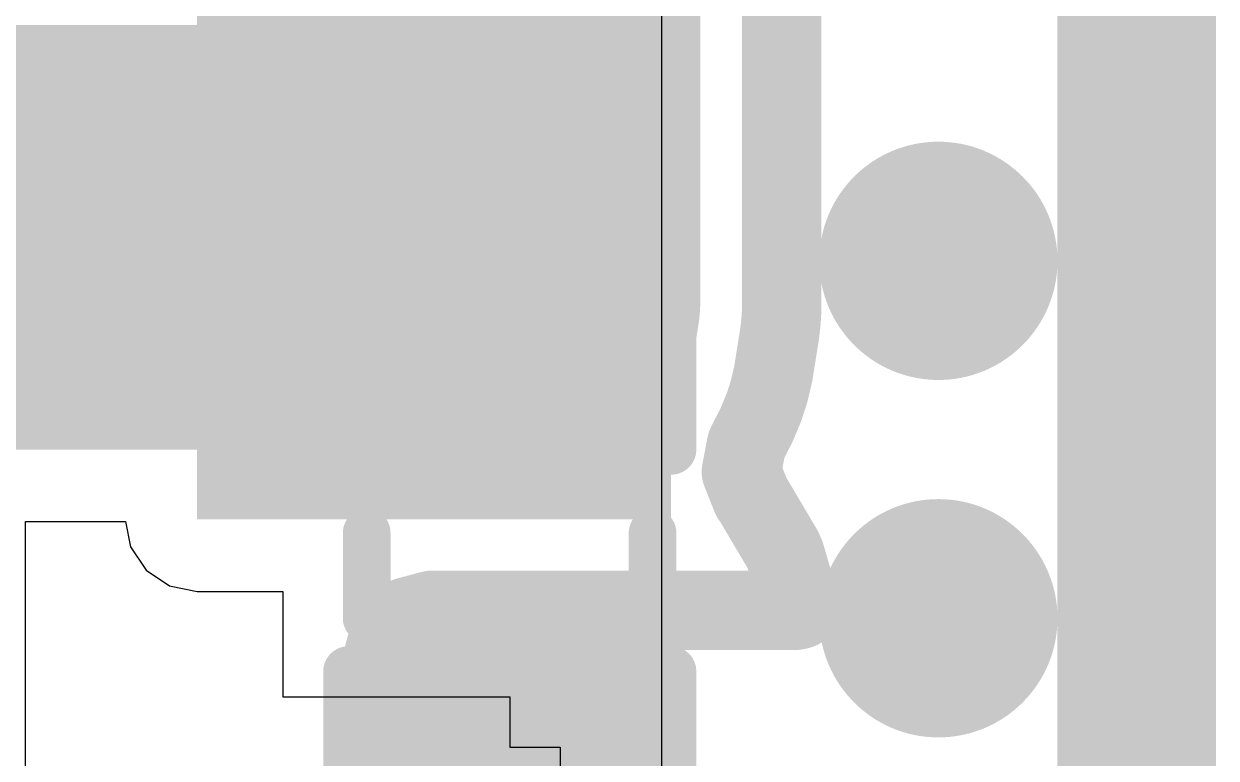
# Model space of a CAD drawing. Header units: inches. Extents: x 0 to 12.4, y -0.6 to 2.2.
# Drawn here: x 2.4458 to 2.5641, y 0.2033 to 0.2761 of the extents above; entities that cross this region are included whole.
import ezdxf

# ---------------------------------------------------------------- set-up
doc = ezdxf.new("R2010")
doc.units = ezdxf.units.IN
doc.header["$MEASUREMENT"] = 0
for name, color, linetype in [('Board_Outline', 216, 'Continuous'), ('Bottom Layer', 5, 'Continuous'), ('Dimension', 6, 'Continuous'), ('Mechanical 4', 56, 'Continuous'), ('Top Layer', 1, 'Continuous'), ('Top Overlay', 2, 'Continuous'), ('Top Paste', 8, 'Continuous'), ('Top Solder', 216, 'Continuous')]:
    doc.layers.add(name, color=color, linetype=linetype)

# ---------------------------------------------------------------- blocks, each defined once
blk = doc.blocks.new('C___0402_58')
at = {"layer": 'Top Layer'}
for points in [[(-0.0275, -0.0125), (-0.0275, 0.0125), (-0.009499999999999998, 0.0125), (-0.009500000000000001, -0.0125)], [(0.009499999999999998, -0.0125), (0.009500000000000001, 0.0125), (0.0275, 0.0125), (0.0275, -0.0125)]]:
    blk.add_hatch(color=1, dxfattribs=at).paths.add_polyline_path(points)
at = {"layer": 'Top Paste'}
for points in [[(-0.0275, -0.0125), (-0.0275, 0.0125), (-0.009499999999999998, 0.0125), (-0.009500000000000001, -0.0125)], [(0.009499999999999998, -0.0125), (0.009500000000000001, 0.0125), (0.0275, 0.0125), (0.0275, -0.0125)]]:
    blk.add_hatch(color=8, dxfattribs=at).paths.add_polyline_path(points)
at = {"layer": 'Top Solder'}
for points in [[(-0.0298622, -0.0148622), (-0.0298622, 0.0148622), (-0.007137799999999999, 0.0148622), (-0.007137800000000001, -0.0148622)], [(0.007137799999999999, -0.0148622), (0.007137800000000001, 0.0148622), (0.0298622, 0.0148622), (0.0298622, -0.0148622)]]:
    blk.add_hatch(color=216, dxfattribs=at).paths.add_polyline_path(points)
at = {"layer": 'Top Overlay'}
for points in [[(-0.031, 0.016, 0.005, 0.005, 0), (-0.011, 0.016, 0.005, 0.005, 0)], [(-0.031, 0.016, 0.005, 0.005, 0), (-0.031, -0.016, 0.005, 0.005, 0)], [(0.011, 0.016, 0.005, 0.005, 0), (0.031, 0.016, 0.005, 0.005, 0)], [(0.031, 0.016, 0.005, 0.005, 0), (0.031, -0.016, 0.005, 0.005, 0)], [(-0.031, -0.016, 0.005, 0.005, 0), (-0.011, -0.016, 0.005, 0.005, 0)], [(0.011, -0.016, 0.005, 0.005, 0), (0.031, -0.016, 0.005, 0.005, 0)]]:
    blk.add_lwpolyline(points, format="xyseb", dxfattribs=at)
for points in [[(-0.03225, 0.016, 0.0025, 0.0025, 1), (-0.02975, 0.016, 0.0025, 0.0025, 1)], [(-0.03225, 0.016, 0.0025, 0.0025, 1), (-0.02975, 0.016, 0.0025, 0.0025, 1)], [(-0.01225, 0.016, 0.0025, 0.0025, 1), (-0.00975, 0.016, 0.0025, 0.0025, 1)], [(0.00975, 0.016, 0.0025, 0.0025, 1), (0.01225, 0.016, 0.0025, 0.0025, 1)], [(0.02975, 0.016, 0.0025, 0.0025, 1), (0.03225, 0.016, 0.0025, 0.0025, 1)], [(0.02975, 0.016, 0.0025, 0.0025, 1), (0.03225, 0.016, 0.0025, 0.0025, 1)], [(-0.03225, -0.016, 0.0025, 0.0025, 1), (-0.02975, -0.016, 0.0025, 0.0025, 1)], [(-0.03225, -0.016, 0.0025, 0.0025, 1), (-0.02975, -0.016, 0.0025, 0.0025, 1)], [(-0.01225, -0.016, 0.0025, 0.0025, 1), (-0.00975, -0.016, 0.0025, 0.0025, 1)], [(0.00975, -0.016, 0.0025, 0.0025, 1), (0.01225, -0.016, 0.0025, 0.0025, 1)], [(0.02975, -0.016, 0.0025, 0.0025, 1), (0.03225, -0.016, 0.0025, 0.0025, 1)], [(0.02975, -0.016, 0.0025, 0.0025, 1), (0.03225, -0.016, 0.0025, 0.0025, 1)]]:
    blk.add_lwpolyline(points, format="xyseb", close=True, dxfattribs=at)
blk = doc.blocks.new('C___0402_59')
at = {"layer": 'Top Layer'}
for points in [[(-0.0275, -0.0125), (-0.0275, 0.0125), (-0.009500000000000003, 0.0125), (-0.009499999999999996, -0.0125)], [(0.009500000000000003, -0.0125), (0.009499999999999996, 0.0125), (0.0275, 0.0125), (0.0275, -0.0125)]]:
    blk.add_hatch(color=1, dxfattribs=at).paths.add_polyline_path(points)
at = {"layer": 'Top Paste'}
for points in [[(-0.0275, -0.0125), (-0.0275, 0.0125), (-0.009500000000000003, 0.0125), (-0.009499999999999996, -0.0125)], [(0.009500000000000003, -0.0125), (0.009499999999999996, 0.0125), (0.0275, 0.0125), (0.0275, -0.0125)]]:
    blk.add_hatch(color=8, dxfattribs=at).paths.add_polyline_path(points)
at = {"layer": 'Top Solder'}
for points in [[(-0.0298622, -0.0148622), (-0.0298622, 0.0148622), (-0.007137800000000003, 0.0148622), (-0.007137799999999997, -0.0148622)], [(0.007137800000000003, -0.0148622), (0.007137799999999997, 0.0148622), (0.0298622, 0.0148622), (0.0298622, -0.0148622)]]:
    blk.add_hatch(color=216, dxfattribs=at).paths.add_polyline_path(points)
at = {"layer": 'Top Overlay'}
for points in [[(-0.011, 0.016, 0.005, 0.005, 0), (-0.031, 0.016, 0.005, 0.005, 0)], [(-0.031, -0.016, 0.005, 0.005, 0), (-0.031, 0.016, 0.005, 0.005, 0)], [(0.031, 0.016, 0.005, 0.005, 0), (0.011, 0.016, 0.005, 0.005, 0)], [(0.031, -0.016, 0.005, 0.005, 0), (0.031, 0.016, 0.005, 0.005, 0)], [(-0.011, -0.016, 0.005, 0.005, 0), (-0.031, -0.016, 0.005, 0.005, 0)], [(0.031, -0.016, 0.005, 0.005, 0), (0.011, -0.016, 0.005, 0.005, 0)]]:
    blk.add_lwpolyline(points, format="xyseb", dxfattribs=at)
for points in [[(-0.03225, 0.016, 0.0025, 0.0025, 1), (-0.02975, 0.016, 0.0025, 0.0025, 1)], [(-0.03225, 0.016, 0.0025, 0.0025, 1), (-0.02975, 0.016, 0.0025, 0.0025, 1)], [(-0.01225, 0.016, 0.0025, 0.0025, 1), (-0.00975, 0.016, 0.0025, 0.0025, 1)], [(0.00975, 0.016, 0.0025, 0.0025, 1), (0.01225, 0.016, 0.0025, 0.0025, 1)], [(0.02975, 0.016, 0.0025, 0.0025, 1), (0.03225, 0.016, 0.0025, 0.0025, 1)], [(0.02975, 0.016, 0.0025, 0.0025, 1), (0.03225, 0.016, 0.0025, 0.0025, 1)], [(-0.03225, -0.016, 0.0025, 0.0025, 1), (-0.02975, -0.016, 0.0025, 0.0025, 1)], [(-0.03225, -0.016, 0.0025, 0.0025, 1), (-0.02975, -0.016, 0.0025, 0.0025, 1)], [(-0.01225, -0.016, 0.0025, 0.0025, 1), (-0.00975, -0.016, 0.0025, 0.0025, 1)], [(0.00975, -0.016, 0.0025, 0.0025, 1), (0.01225, -0.016, 0.0025, 0.0025, 1)], [(0.02975, -0.016, 0.0025, 0.0025, 1), (0.03225, -0.016, 0.0025, 0.0025, 1)], [(0.02975, -0.016, 0.0025, 0.0025, 1), (0.03225, -0.016, 0.0025, 0.0025, 1)]]:
    blk.add_lwpolyline(points, format="xyseb", close=True, dxfattribs=at)

msp = doc.modelspace()

# ---------------------------------------------------------------- hatches: boundary and pattern name
at = {"layer": 'Dimension'}
h = msp.add_hatch(color=6, dxfattribs=at)
edge = h.paths.add_edge_path()
edge.add_arc((2.53651, 0.2526344), 0.011811, 0, 360)
h = msp.add_hatch(color=6, dxfattribs=at)
edge = h.paths.add_edge_path()
edge.add_arc((2.53651, 0.2172013), 0.011811, 0, 360)
at = {"layer": 'Top Layer'}
for points in [[(2.463, 0.227), (2.5100078, 0.227), (2.5100078, 0.284), (2.463, 0.284)], [(2.334, 0.2339291), (2.4780078, 0.2339291), (2.4780078, 0.2759999), (2.334, 0.2759999)]]:
    msp.add_hatch(color=1, dxfattribs=at).paths.add_polyline_path(points)

# ---------------------------------------------------------------- linework, layer by layer
at = {"layer": 'Board_Outline'}
msp.add_lwpolyline([(2.5590551, -0.4330709, 0.01, 0.01, 0), (2.5590551, 1.9685039, 0.01, 0.01, 0)], format="xyseb", dxfattribs=at)
at = {"layer": 'Bottom Layer'}
msp.add_line((2.509055, 0.3504187), (2.509055, -0.3830709), dxfattribs=at)
at = {"layer": 'Dimension'}
for points in [[(2.5522383, -0.4196294, 0.007874, 0.007874, 0), (2.5522383, 1.9563943, 0.007874, 0.007874, 0)], [(2.5089509, 0.2480973, 0.007874, 0.007874, 0), (2.5089509, 0.2857791, 0.007874, 0.007874, 0)], [(2.5209785, 0.2480973, 0.007874, 0.007874, 0), (2.5209785, 0.2857791, 0.007874, 0.007874, 0)], [(2.441742, 0.2565714, 0.007874, 0.007874, 0), (2.4498958, 0.2565714, 0.007874, 0.007874, 0)], [(2.4498958, 0.2565714, 0.007874, 0.007874, 0), (2.4527478, 0.2537195, 0.007874, 0.007874, 0)], [(2.4527478, 0.2537195, 0.007874, 0.007874, 0), (2.4527515, 0.2537189, 0.007874, 0.007874, 0)], [(2.4527515, 0.2537189, 0.007874, 0.007874, 0), (2.4527516, 0.2537188, 0.007874, 0.007874, 0)], [(2.4527516, 0.2537188, 0.007874, 0.007874, 0), (2.4531311, 0.2536587, 0.007874, 0.007874, 0)], [(2.4531311, 0.2536587, 0.007874, 0.007874, 0), (2.4534732, 0.2534844, 0.007874, 0.007874, 0)], [(2.4534732, 0.2534844, 0.007874, 0.007874, 0), (2.4534733, 0.2534843, 0.007874, 0.007874, 0)], [(2.4534733, 0.2534843, 0.007874, 0.007874, 0), (2.4571279, 0.2516222, 0.007874, 0.007874, 0)], [(2.4571279, 0.2516222, 0.007874, 0.007874, 0), (2.4574703, 0.2514478, 0.007874, 0.007874, 0)], [(2.4574703, 0.2514478, 0.007874, 0.007874, 0), (2.4609139, 0.2480041, 0.007874, 0.007874, 0)], [(2.4609139, 0.2480041, 0.007874, 0.007874, 0), (2.4610883, 0.2476619, 0.007874, 0.007874, 0)], [(2.5088908, 0.2473335, 0.007874, 0.007874, 0), (2.5089509, 0.2480973, 0.007874, 0.007874, 0)], [(2.5209414, 0.2471535, 0.007874, 0.007874, 0), (2.5209785, 0.2480973, 0.007874, 0.007874, 0)], [(2.4610883, 0.2476619, 0.007874, 0.007874, 0), (2.4631089, 0.2436963, 0.007874, 0.007874, 0)], [(2.5082529, 0.2433063, 0.007874, 0.007874, 0), (2.5088908, 0.2473335, 0.007874, 0.007874, 0)], [(2.5208813, 0.2463897, 0.007874, 0.007874, 0), (2.5209414, 0.2471535, 0.007874, 0.007874, 0)], [(2.5207703, 0.2454519, 0.007874, 0.007874, 0), (2.5208813, 0.2463897, 0.007874, 0.007874, 0)], [(2.5201324, 0.2414247, 0.007874, 0.007874, 0), (2.5207703, 0.2454519, 0.007874, 0.007874, 0)], [(2.4631089, 0.2436963, 0.007874, 0.007874, 0), (2.4640067, 0.2424606, 0.007874, 0.007874, 0)], [(2.507781, 0.2418537, 0.007874, 0.007874, 0), (2.5082529, 0.2433063, 0.007874, 0.007874, 0)], [(2.4640067, 0.2424606, 0.007874, 0.007874, 0), (2.4694943, 0.236973, 0.007874, 0.007874, 0)], [(2.5061063, 0.238567, 0.007874, 0.007874, 0), (2.507781, 0.2418537, 0.007874, 0.007874, 0)], [(2.5196918, 0.2395897, 0.007874, 0.007874, 0), (2.5201324, 0.2414247, 0.007874, 0.007874, 0)], [(2.5052085, 0.2373314, 0.007874, 0.007874, 0), (2.5061063, 0.238567, 0.007874, 0.007874, 0)], [(2.5192199, 0.2381371, 0.007874, 0.007874, 0), (2.5196918, 0.2395897, 0.007874, 0.007874, 0)], [(2.5026004, 0.2347233, 0.007874, 0.007874, 0), (2.5052085, 0.2373314, 0.007874, 0.007874, 0)], [(2.5184976, 0.2363933, 0.007874, 0.007874, 0), (2.5192199, 0.2381371, 0.007874, 0.007874, 0)], [(2.4694943, 0.236973, 0.007874, 0.007874, 0), (2.4699744, 0.2365519, 0.007874, 0.007874, 0)], [(2.4699744, 0.2365519, 0.007874, 0.007874, 0), (2.4732878, 0.2340094, 0.007874, 0.007874, 0)], [(2.5174809, 0.2343978, 0.007874, 0.007874, 0), (2.5184976, 0.2363933, 0.007874, 0.007874, 0)], [(2.4732878, 0.2340094, 0.007874, 0.007874, 0), (2.4743915, 0.2333722, 0.007874, 0.007874, 0)], [(2.4980781, 0.2321508, 0.007874, 0.007874, 0), (2.5013648, 0.2338255, 0.007874, 0.007874, 0)], [(2.5013648, 0.2338255, 0.007874, 0.007874, 0), (2.5026004, 0.2347233, 0.007874, 0.007874, 0)], [(2.5169704, 0.231722, 0.007874, 0.007874, 0), (2.5174809, 0.2343978, 0.007874, 0.007874, 0)], [(2.4743915, 0.2333722, 0.007874, 0.007874, 0), (2.4779516, 0.2318976, 0.007874, 0.007874, 0)], [(2.4779516, 0.2318976, 0.007874, 0.007874, 0), (2.4791825, 0.2315678, 0.007874, 0.007874, 0)], [(2.4791825, 0.2315678, 0.007874, 0.007874, 0), (2.4826333, 0.2311135, 0.007874, 0.007874, 0)], [(2.4936918, 0.2312142, 0.007874, 0.007874, 0), (2.4966255, 0.2316789, 0.007874, 0.007874, 0)], [(2.4966255, 0.2316789, 0.007874, 0.007874, 0), (2.4980781, 0.2321508, 0.007874, 0.007874, 0)], [(2.5169704, 0.231722, 0.007874, 0.007874, 0), (2.5179732, 0.2291893, 0.007874, 0.007874, 0)], [(2.4826333, 0.2311135, 0.007874, 0.007874, 0), (2.4831734, 0.2310423, 0.007874, 0.007874, 0)], [(2.4831734, 0.2310423, 0.007874, 0.007874, 0), (2.4838106, 0.2310006, 0.007874, 0.007874, 0)], [(2.4838106, 0.2310006, 0.007874, 0.007874, 0), (2.4919588, 0.2310006, 0.007874, 0.007874, 0)], [(2.4919588, 0.2310006, 0.007874, 0.007874, 0), (2.4927224, 0.2310607, 0.007874, 0.007874, 0)], [(2.4927224, 0.2310607, 0.007874, 0.007874, 0), (2.4936918, 0.2312142, 0.007874, 0.007874, 0)], [(2.5179732, 0.2291893, 0.007874, 0.007874, 0), (2.5181514, 0.2289596, 0.007874, 0.007874, 0)], [(2.5181514, 0.2289596, 0.007874, 0.007874, 0), (2.5210793, 0.2240088, 0.007874, 0.007874, 0)], [(2.5210793, 0.2240088, 0.007874, 0.007874, 0), (2.5213213, 0.2234496, 0.007874, 0.007874, 0)], [(2.5213213, 0.2234496, 0.007874, 0.007874, 0), (2.5227493, 0.2185343, 0.007874, 0.007874, 0)], [(2.5227493, 0.2185343, 0.007874, 0.007874, 0), (2.522772, 0.2180907, 0.007874, 0.007874, 0)], [(2.4820459, 0.2155478, 0.007874, 0.007874, 0), (2.4838328, 0.2173347, 0.007874, 0.007874, 0)], [(2.4838328, 0.2173347, 0.007874, 0.007874, 0), (2.4862738, 0.2179887, 0.007874, 0.007874, 0)], [(2.4862738, 0.2179887, 0.007874, 0.007874, 0), (2.5223397, 0.2179887, 0.007874, 0.007874, 0)], [(2.5223397, 0.2179887, 0.007874, 0.007874, 0), (2.522772, 0.2180907, 0.007874, 0.007874, 0)], [(2.4813919, 0.2131069, 0.007874, 0.007874, 0), (2.4820459, 0.2155478, 0.007874, 0.007874, 0)], [(2.4813919, 0.1781605, 0.007874, 0.007874, 0), (2.4813919, 0.2131069, 0.007874, 0.007874, 0)]]:
    msp.add_lwpolyline(points, format="xyseb", dxfattribs=at)
for points in [[(2.4479273, 0.2565714, 0.003937, 0.003937, 1), (2.4518643, 0.2565714, 0.003937, 0.003937, 1)], [(2.4479273, 0.2565714, 0.003937, 0.003937, 1), (2.4518643, 0.2565714, 0.003937, 0.003937, 1)], [(2.4507793, 0.2537195, 0.003937, 0.003937, 1), (2.4547163, 0.2537195, 0.003937, 0.003937, 1)], [(2.4507793, 0.2537195, 0.003937, 0.003937, 1), (2.4547163, 0.2537195, 0.003937, 0.003937, 1)], [(2.450783, 0.2537189, 0.003937, 0.003937, 1), (2.45472, 0.2537189, 0.003937, 0.003937, 1)], [(2.450783, 0.2537189, 0.003937, 0.003937, 1), (2.45472, 0.2537189, 0.003937, 0.003937, 1)], [(2.4507831, 0.2537188, 0.003937, 0.003937, 1), (2.4547201, 0.2537188, 0.003937, 0.003937, 1)], [(2.4507831, 0.2537188, 0.003937, 0.003937, 1), (2.4547201, 0.2537188, 0.003937, 0.003937, 1)], [(2.4511626, 0.2536587, 0.003937, 0.003937, 1), (2.4550996, 0.2536587, 0.003937, 0.003937, 1)], [(2.4511626, 0.2536587, 0.003937, 0.003937, 1), (2.4550996, 0.2536587, 0.003937, 0.003937, 1)], [(2.4515047, 0.2534844, 0.003937, 0.003937, 1), (2.4554417, 0.2534844, 0.003937, 0.003937, 1)], [(2.4515047, 0.2534844, 0.003937, 0.003937, 1), (2.4554417, 0.2534844, 0.003937, 0.003937, 1)], [(2.4515048, 0.2534843, 0.003937, 0.003937, 1), (2.4554418, 0.2534843, 0.003937, 0.003937, 1)], [(2.4515048, 0.2534843, 0.003937, 0.003937, 1), (2.4554418, 0.2534843, 0.003937, 0.003937, 1)], [(2.4551594, 0.2516222, 0.003937, 0.003937, 1), (2.4590964, 0.2516222, 0.003937, 0.003937, 1)], [(2.4551594, 0.2516222, 0.003937, 0.003937, 1), (2.4590964, 0.2516222, 0.003937, 0.003937, 1)], [(2.4555018, 0.2514478, 0.003937, 0.003937, 1), (2.4594388, 0.2514478, 0.003937, 0.003937, 1)], [(2.4555018, 0.2514478, 0.003937, 0.003937, 1), (2.4594388, 0.2514478, 0.003937, 0.003937, 1)], [(2.4589454, 0.2480041, 0.003937, 0.003937, 1), (2.4628824, 0.2480041, 0.003937, 0.003937, 1)], [(2.4589454, 0.2480041, 0.003937, 0.003937, 1), (2.4628824, 0.2480041, 0.003937, 0.003937, 1)], [(2.5069824, 0.2480973, 0.003937, 0.003937, 1), (2.5109194, 0.2480973, 0.003937, 0.003937, 1)], [(2.5069824, 0.2480973, 0.003937, 0.003937, 1), (2.5109194, 0.2480973, 0.003937, 0.003937, 1)], [(2.51901, 0.2480973, 0.003937, 0.003937, 1), (2.522947, 0.2480973, 0.003937, 0.003937, 1)], [(2.51901, 0.2480973, 0.003937, 0.003937, 1), (2.522947, 0.2480973, 0.003937, 0.003937, 1)], [(2.4591198, 0.2476619, 0.003937, 0.003937, 1), (2.4630568, 0.2476619, 0.003937, 0.003937, 1)], [(2.4591198, 0.2476619, 0.003937, 0.003937, 1), (2.4630568, 0.2476619, 0.003937, 0.003937, 1)], [(2.5069223, 0.2473335, 0.003937, 0.003937, 1), (2.5108593, 0.2473335, 0.003937, 0.003937, 1)], [(2.5069223, 0.2473335, 0.003937, 0.003937, 1), (2.5108593, 0.2473335, 0.003937, 0.003937, 1)], [(2.5189729, 0.2471535, 0.003937, 0.003937, 1), (2.5229099, 0.2471535, 0.003937, 0.003937, 1)], [(2.5189729, 0.2471535, 0.003937, 0.003937, 1), (2.5229099, 0.2471535, 0.003937, 0.003937, 1)], [(2.5189128, 0.2463897, 0.003937, 0.003937, 1), (2.5228498, 0.2463897, 0.003937, 0.003937, 1)], [(2.5189128, 0.2463897, 0.003937, 0.003937, 1), (2.5228498, 0.2463897, 0.003937, 0.003937, 1)], [(2.5188018, 0.2454519, 0.003937, 0.003937, 1), (2.5227388, 0.2454519, 0.003937, 0.003937, 1)], [(2.5188018, 0.2454519, 0.003937, 0.003937, 1), (2.5227388, 0.2454519, 0.003937, 0.003937, 1)], [(2.4611404, 0.2436963, 0.003937, 0.003937, 1), (2.4650774, 0.2436963, 0.003937, 0.003937, 1)], [(2.4611404, 0.2436963, 0.003937, 0.003937, 1), (2.4650774, 0.2436963, 0.003937, 0.003937, 1)], [(2.5062844, 0.2433063, 0.003937, 0.003937, 1), (2.5102214, 0.2433063, 0.003937, 0.003937, 1)], [(2.5062844, 0.2433063, 0.003937, 0.003937, 1), (2.5102214, 0.2433063, 0.003937, 0.003937, 1)], [(2.4620382, 0.2424606, 0.003937, 0.003937, 1), (2.4659752, 0.2424606, 0.003937, 0.003937, 1)], [(2.4620382, 0.2424606, 0.003937, 0.003937, 1), (2.4659752, 0.2424606, 0.003937, 0.003937, 1)], [(2.5058125, 0.2418537, 0.003937, 0.003937, 1), (2.5097495, 0.2418537, 0.003937, 0.003937, 1)], [(2.5058125, 0.2418537, 0.003937, 0.003937, 1), (2.5097495, 0.2418537, 0.003937, 0.003937, 1)], [(2.5181639, 0.2414247, 0.003937, 0.003937, 1), (2.5221009, 0.2414247, 0.003937, 0.003937, 1)], [(2.5181639, 0.2414247, 0.003937, 0.003937, 1), (2.5221009, 0.2414247, 0.003937, 0.003937, 1)], [(2.5041378, 0.238567, 0.003937, 0.003937, 1), (2.5080748, 0.238567, 0.003937, 0.003937, 1)], [(2.5041378, 0.238567, 0.003937, 0.003937, 1), (2.5080748, 0.238567, 0.003937, 0.003937, 1)], [(2.5177233, 0.2395897, 0.003937, 0.003937, 1), (2.5216603, 0.2395897, 0.003937, 0.003937, 1)], [(2.5177233, 0.2395897, 0.003937, 0.003937, 1), (2.5216603, 0.2395897, 0.003937, 0.003937, 1)], [(2.50324, 0.2373314, 0.003937, 0.003937, 1), (2.507177, 0.2373314, 0.003937, 0.003937, 1)], [(2.50324, 0.2373314, 0.003937, 0.003937, 1), (2.507177, 0.2373314, 0.003937, 0.003937, 1)], [(2.5172514, 0.2381371, 0.003937, 0.003937, 1), (2.5211884, 0.2381371, 0.003937, 0.003937, 1)], [(2.5172514, 0.2381371, 0.003937, 0.003937, 1), (2.5211884, 0.2381371, 0.003937, 0.003937, 1)], [(2.4675258, 0.236973, 0.003937, 0.003937, 1), (2.4714628, 0.236973, 0.003937, 0.003937, 1)], [(2.4675258, 0.236973, 0.003937, 0.003937, 1), (2.4714628, 0.236973, 0.003937, 0.003937, 1)], [(2.4680059, 0.2365519, 0.003937, 0.003937, 1), (2.4719429, 0.2365519, 0.003937, 0.003937, 1)], [(2.4680059, 0.2365519, 0.003937, 0.003937, 1), (2.4719429, 0.2365519, 0.003937, 0.003937, 1)], [(2.5165291, 0.2363933, 0.003937, 0.003937, 1), (2.5204661, 0.2363933, 0.003937, 0.003937, 1)], [(2.5165291, 0.2363933, 0.003937, 0.003937, 1), (2.5204661, 0.2363933, 0.003937, 0.003937, 1)], [(2.4713193, 0.2340094, 0.003937, 0.003937, 1), (2.4752563, 0.2340094, 0.003937, 0.003937, 1)], [(2.4713193, 0.2340094, 0.003937, 0.003937, 1), (2.4752563, 0.2340094, 0.003937, 0.003937, 1)], [(2.4993963, 0.2338255, 0.003937, 0.003937, 1), (2.5033333, 0.2338255, 0.003937, 0.003937, 1)], [(2.4993963, 0.2338255, 0.003937, 0.003937, 1), (2.5033333, 0.2338255, 0.003937, 0.003937, 1)], [(2.5006319, 0.2347233, 0.003937, 0.003937, 1), (2.5045689, 0.2347233, 0.003937, 0.003937, 1)], [(2.5006319, 0.2347233, 0.003937, 0.003937, 1), (2.5045689, 0.2347233, 0.003937, 0.003937, 1)], [(2.5155124, 0.2343978, 0.003937, 0.003937, 1), (2.5194494, 0.2343978, 0.003937, 0.003937, 1)], [(2.5155124, 0.2343978, 0.003937, 0.003937, 1), (2.5194494, 0.2343978, 0.003937, 0.003937, 1)], [(2.472423, 0.2333722, 0.003937, 0.003937, 1), (2.47636, 0.2333722, 0.003937, 0.003937, 1)], [(2.472423, 0.2333722, 0.003937, 0.003937, 1), (2.47636, 0.2333722, 0.003937, 0.003937, 1)], [(2.4759831, 0.2318976, 0.003937, 0.003937, 1), (2.4799201, 0.2318976, 0.003937, 0.003937, 1)], [(2.4759831, 0.2318976, 0.003937, 0.003937, 1), (2.4799201, 0.2318976, 0.003937, 0.003937, 1)], [(2.477214, 0.2315678, 0.003937, 0.003937, 1), (2.481151, 0.2315678, 0.003937, 0.003937, 1)], [(2.477214, 0.2315678, 0.003937, 0.003937, 1), (2.481151, 0.2315678, 0.003937, 0.003937, 1)], [(2.494657, 0.2316789, 0.003937, 0.003937, 1), (2.498594, 0.2316789, 0.003937, 0.003937, 1)], [(2.494657, 0.2316789, 0.003937, 0.003937, 1), (2.498594, 0.2316789, 0.003937, 0.003937, 1)], [(2.4961096, 0.2321508, 0.003937, 0.003937, 1), (2.5000466, 0.2321508, 0.003937, 0.003937, 1)], [(2.4961096, 0.2321508, 0.003937, 0.003937, 1), (2.5000466, 0.2321508, 0.003937, 0.003937, 1)], [(2.5150019, 0.231722, 0.003937, 0.003937, 1), (2.5189389, 0.231722, 0.003937, 0.003937, 1)], [(2.5150019, 0.231722, 0.003937, 0.003937, 1), (2.5189389, 0.231722, 0.003937, 0.003937, 1)], [(2.4806648, 0.2311135, 0.003937, 0.003937, 1), (2.4846018, 0.2311135, 0.003937, 0.003937, 1)], [(2.4806648, 0.2311135, 0.003937, 0.003937, 1), (2.4846018, 0.2311135, 0.003937, 0.003937, 1)], [(2.4812049, 0.2310423, 0.003937, 0.003937, 1), (2.4851419, 0.2310423, 0.003937, 0.003937, 1)], [(2.4812049, 0.2310423, 0.003937, 0.003937, 1), (2.4851419, 0.2310423, 0.003937, 0.003937, 1)], [(2.4818421, 0.2310006, 0.003937, 0.003937, 1), (2.4857791, 0.2310006, 0.003937, 0.003937, 1)], [(2.4818421, 0.2310006, 0.003937, 0.003937, 1), (2.4857791, 0.2310006, 0.003937, 0.003937, 1)], [(2.4899903, 0.2310006, 0.003937, 0.003937, 1), (2.4939273, 0.2310006, 0.003937, 0.003937, 1)], [(2.4899903, 0.2310006, 0.003937, 0.003937, 1), (2.4939273, 0.2310006, 0.003937, 0.003937, 1)], [(2.4907539, 0.2310607, 0.003937, 0.003937, 1), (2.4946909, 0.2310607, 0.003937, 0.003937, 1)], [(2.4907539, 0.2310607, 0.003937, 0.003937, 1), (2.4946909, 0.2310607, 0.003937, 0.003937, 1)], [(2.4917233, 0.2312142, 0.003937, 0.003937, 1), (2.4956603, 0.2312142, 0.003937, 0.003937, 1)], [(2.4917233, 0.2312142, 0.003937, 0.003937, 1), (2.4956603, 0.2312142, 0.003937, 0.003937, 1)], [(2.5160047, 0.2291893, 0.003937, 0.003937, 1), (2.5199417, 0.2291893, 0.003937, 0.003937, 1)], [(2.5160047, 0.2291893, 0.003937, 0.003937, 1), (2.5199417, 0.2291893, 0.003937, 0.003937, 1)], [(2.5161829, 0.2289596, 0.003937, 0.003937, 1), (2.5201199, 0.2289596, 0.003937, 0.003937, 1)], [(2.5161829, 0.2289596, 0.003937, 0.003937, 1), (2.5201199, 0.2289596, 0.003937, 0.003937, 1)], [(2.5191108, 0.2240088, 0.003937, 0.003937, 1), (2.5230478, 0.2240088, 0.003937, 0.003937, 1)], [(2.5191108, 0.2240088, 0.003937, 0.003937, 1), (2.5230478, 0.2240088, 0.003937, 0.003937, 1)], [(2.5193528, 0.2234496, 0.003937, 0.003937, 1), (2.5232898, 0.2234496, 0.003937, 0.003937, 1)], [(2.5193528, 0.2234496, 0.003937, 0.003937, 1), (2.5232898, 0.2234496, 0.003937, 0.003937, 1)], [(2.5207808, 0.2185343, 0.003937, 0.003937, 1), (2.5247178, 0.2185343, 0.003937, 0.003937, 1)], [(2.5207808, 0.2185343, 0.003937, 0.003937, 1), (2.5247178, 0.2185343, 0.003937, 0.003937, 1)], [(2.4818643, 0.2173347, 0.003937, 0.003937, 1), (2.4858013, 0.2173347, 0.003937, 0.003937, 1)], [(2.4818643, 0.2173347, 0.003937, 0.003937, 1), (2.4858013, 0.2173347, 0.003937, 0.003937, 1)], [(2.4843053, 0.2179887, 0.003937, 0.003937, 1), (2.4882423, 0.2179887, 0.003937, 0.003937, 1)], [(2.4843053, 0.2179887, 0.003937, 0.003937, 1), (2.4882423, 0.2179887, 0.003937, 0.003937, 1)], [(2.5203712, 0.2179887, 0.003937, 0.003937, 1), (2.5243082, 0.2179887, 0.003937, 0.003937, 1)], [(2.5203712, 0.2179887, 0.003937, 0.003937, 1), (2.5243082, 0.2179887, 0.003937, 0.003937, 1)], [(2.5208035, 0.2180907, 0.003937, 0.003937, 1), (2.5247405, 0.2180907, 0.003937, 0.003937, 1)], [(2.5208035, 0.2180907, 0.003937, 0.003937, 1), (2.5247405, 0.2180907, 0.003937, 0.003937, 1)], [(2.4800774, 0.2155478, 0.003937, 0.003937, 1), (2.4840144, 0.2155478, 0.003937, 0.003937, 1)], [(2.4800774, 0.2155478, 0.003937, 0.003937, 1), (2.4840144, 0.2155478, 0.003937, 0.003937, 1)], [(2.4794234, 0.2131069, 0.003937, 0.003937, 1), (2.4833604, 0.2131069, 0.003937, 0.003937, 1)], [(2.4794234, 0.2131069, 0.003937, 0.003937, 1), (2.4833604, 0.2131069, 0.003937, 0.003937, 1)]]:
    msp.add_lwpolyline(points, format="xyseb", close=True, dxfattribs=at)
at = {"layer": 'Mechanical 4'}
for points in [[(2.4798189, 0.2171874, 0.0047244, 0.0047244, 0), (2.4798189, 0.2256785, 0.0047244, 0.0047244, 0)], [(2.5081653, 0.2171874, 0.0047244, 0.0047244, 0), (2.5081653, 0.2256785, 0.0047244, 0.0047244, 0)]]:
    msp.add_lwpolyline(points, format="xyseb", dxfattribs=at)
for points in [[(2.4786378, 0.2256785, 0.0023622, 0.0023622, 1), (2.481, 0.2256785, 0.0023622, 0.0023622, 1)], [(2.5069842, 0.2256785, 0.0023622, 0.0023622, 1), (2.5093464, 0.2256785, 0.0023622, 0.0023622, 1)], [(2.4786378, 0.2171874, 0.0023622, 0.0023622, 1), (2.481, 0.2171874, 0.0023622, 0.0023622, 1)], [(2.5069842, 0.2171874, 0.0023622, 0.0023622, 1), (2.5093464, 0.2171874, 0.0023622, 0.0023622, 1)]]:
    msp.add_lwpolyline(points, format="xyseb", close=True, dxfattribs=at)
at = {"layer": 'Top Layer'}
for p, q in [((2.4459763, 0.1776457), (2.4459763, 0.226792)), ((2.4459763, 0.226792), (2.4559043, 0.226792)), ((2.4559043, 0.226792), (2.4564062, 0.2242688)), ((2.4564062, 0.2242688), (2.4579533, 0.2219533)), ((2.4579533, 0.2219533), (2.4602688, 0.2204062)), ((2.4602688, 0.2204062), (2.463, 0.2198629)), ((2.463, 0.2198629), (2.4715079, 0.2198629)), ((2.4715079, 0.2198629), (2.4715079, 0.2094289)), ((2.4715079, 0.2094289), (2.4940079, 0.2094289)), ((2.4940079, 0.2094289), (2.4940079, 0.2044289)), ((2.4940079, 0.2044289), (2.4990079, 0.2044289)), ((2.4990079, 0.2044289), (2.4990079, 0.1854291))]:
    msp.add_line(p, q, dxfattribs=at)

# ---------------------------------------------------------------- block references
for name, p, rotation in [('C___0402_59', (2.4940079, 0.2924291), 270), ('C___0402_58', (2.4940079, 0.2229291), 90)]:
    msp.add_blockref(name, p, dxfattribs=dict(rotation=rotation))

doc.saveas('drawing.dxf')
